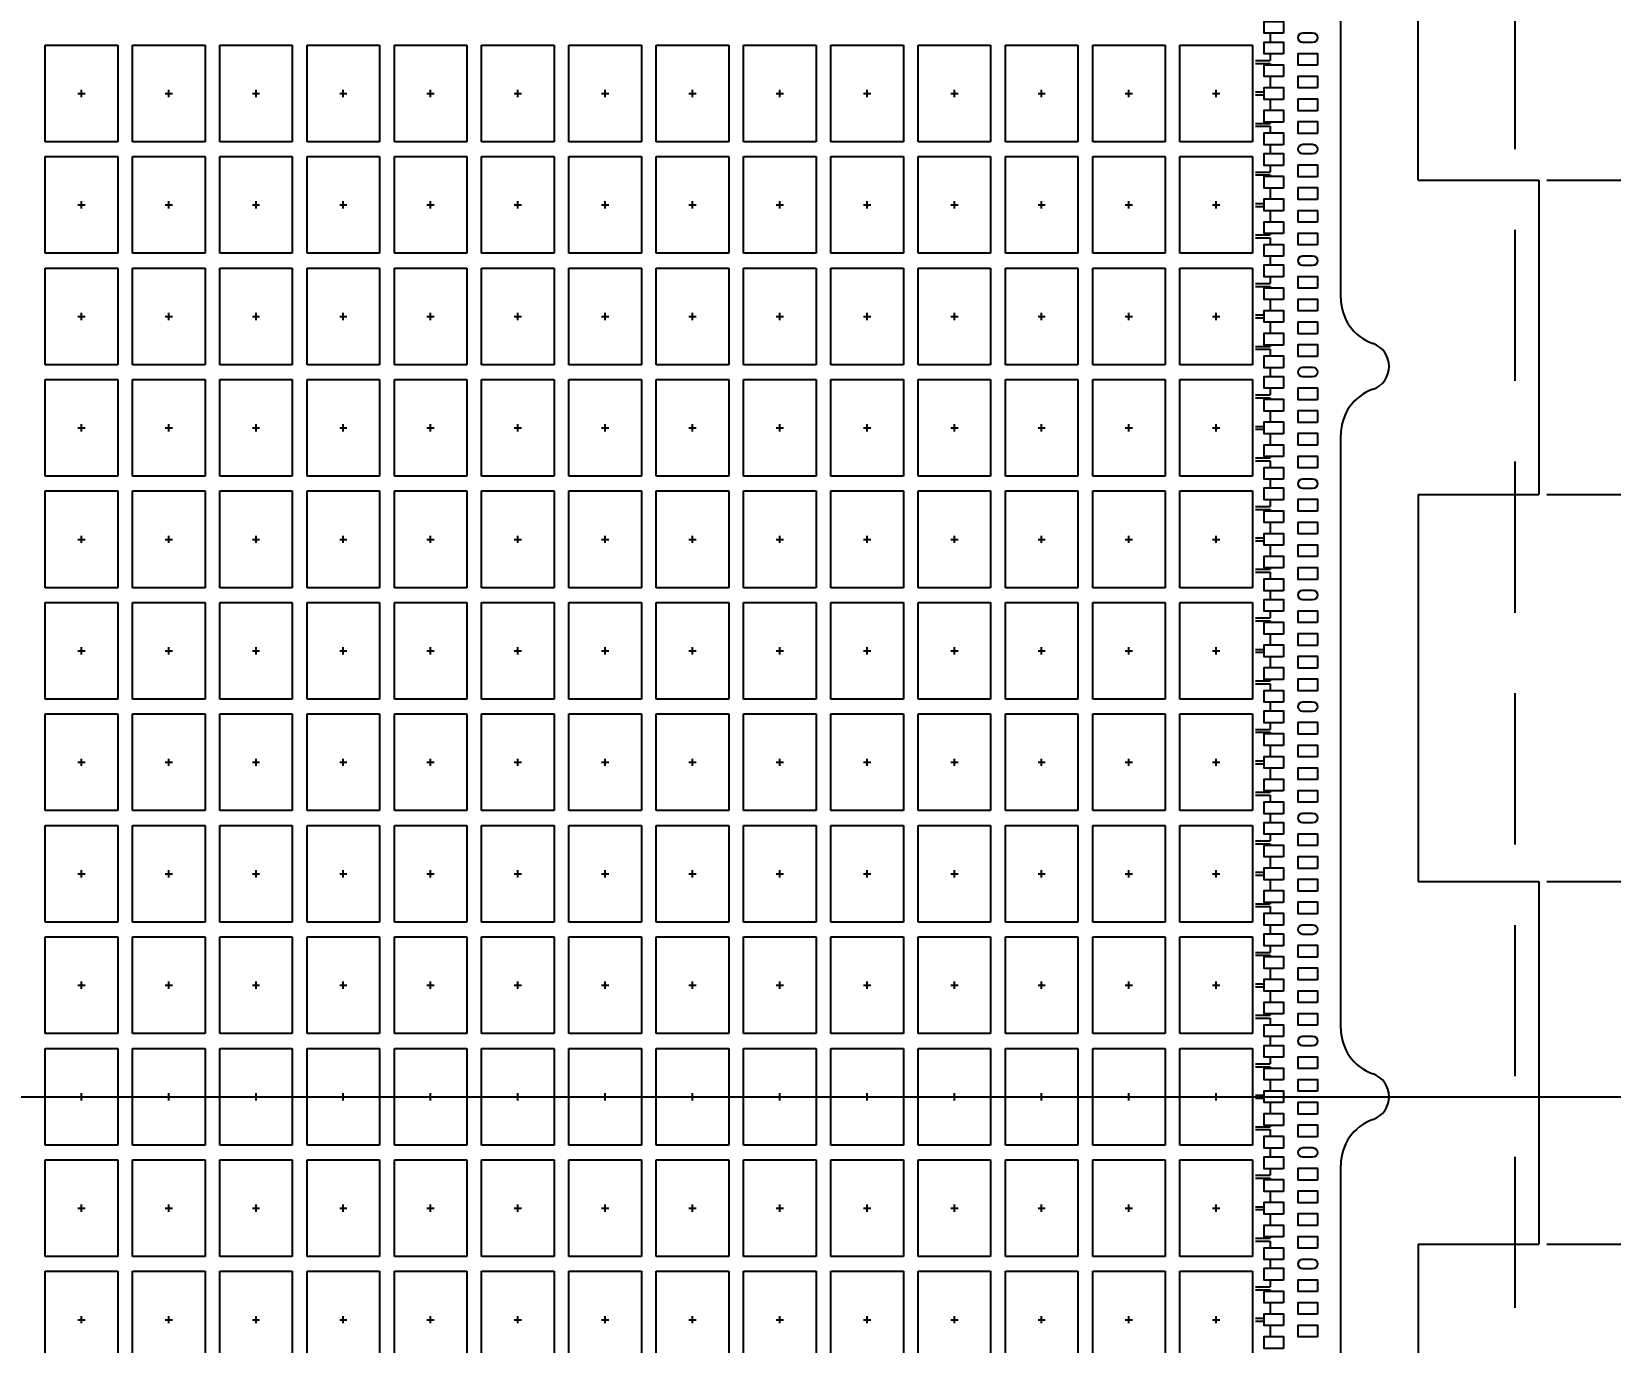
# Model space of a CAD drawing. Extents: x -23.18 to -15.05, y -3.26 to 2.31.
# Drawn here: x -20.084 to -18.125, y -0.934 to 0.692 of the extents above; entities that cross this region are included whole.
import ezdxf

# ---------------------------------------------------------------- set-up
doc = ezdxf.new("R2010")
doc.units = 0
doc.header["$LTSCALE"] = 0.5
doc.header["$PDMODE"] = 98
for name, pattern in [('CENTER', [50.8, 31.75, -6.35, 6.35, -6.35]), ('HIDDEN', [0.375, 0.25, -0.125]), ('PHANTOM2', [31.75, 15.875, -3.175, 3.175, -3.175, 3.175, -3.175])]:
    doc.linetypes.add(name, pattern=pattern)
for name, color, linetype in [('1D', 4, 'Continuous'), ('BTM', 7, 'HIDDEN'), ('CEN', 2, 'CENTER'), ('DIM', 3, 'Continuous'), ('PKG', 1, 'PHANTOM2')]:
    doc.layers.add(name, color=color, linetype=linetype)
doc.styles.add('SIMPLEX', font='simplex.shx')
doc.dimstyles.new('Standard2', dxfattribs={"dimtxt": 0.05, "dimasz": 0.08, "dimexe": 0.015, "dimexo": 0.01, "dimgap": 0.01, "dimtad": 0, "dimdec": 3, "dimlfac": 16.666667, "dimrnd": 0.0005, "dimzin": 1, "dimdsep": 46, "dimtxsty": 'SIMPLEX', "dimcen": 0.015, "dimclrd": 256, "dimclre": 256, "dimclrt": 256, "dimadec": 0, "dimazin": 0, "dimtp": 0.03, "dimtm": 0.05, "dimtfac": 0.8, "dimtdec": 3, "dimtmove": 0, "dimatfit": 3, "dimfxl": 0.05, "dimtolj": 1, "dimtzin": 4, "dimlwd": -1, "dimlwe": -1, "dimarcsym": 0})

# ---------------------------------------------------------------- blocks, each defined once
blk = doc.blocks.new('*D28')
at = {"layer": 'Defpoints', "color": 0, "ltscale": 0.1, "transparency": 16777216}
for p in [(406.5872, 82.8188), (406.6072, 82.8188), (409.1126, 82.8188)]:
    blk.add_point(p, dxfattribs=at)
at = {"layer": 'DIM', "ltscale": 0.1, "transparency": 16777216}
blk.add_line((406.6172, 82.8188), (409.1126, 82.8188), dxfattribs=at)
at = {"layer": 'DIM', "ltscale": 0.1, "transparency": 16777216, "insert": (409.2226, 82.8188), "char_height": 0.05, "attachment_point": 5, "style": 'SIMPLEX'}
blk.add_mtext('\\A1;0.000', dxfattribs=at)
blk = doc.blocks.new('*D30')
at = {"layer": 'Defpoints', "color": 0, "ltscale": 0.1, "transparency": 16777216}
for p in [(408.612, 84.4358), (409.1126, 84.4358), (406.5872, 82.8188)]:
    blk.add_point(p, dxfattribs=at)
at = {"layer": 'DIM', "ltscale": 0.1, "transparency": 16777216}
blk.add_line((408.622, 84.4358), (409.1126, 84.4358), dxfattribs=at)
at = {"layer": 'DIM', "ltscale": 0.1, "transparency": 16777216, "insert": (409.2464, 84.4358), "char_height": 0.05, "attachment_point": 5, "style": 'SIMPLEX'}
blk.add_mtext('\\A1;26.950', dxfattribs=at)
blk = doc.blocks.new('*D31')
at = {"layer": 'Defpoints', "color": 0, "ltscale": 0.1, "transparency": 16777216}
for p in [(408.612, 83.9558), (409.1126, 83.9558), (406.5872, 82.8188)]:
    blk.add_point(p, dxfattribs=at)
at = {"layer": 'DIM', "ltscale": 0.1, "transparency": 16777216}
blk.add_line((408.622, 83.9558), (409.1126, 83.9558), dxfattribs=at)
at = {"layer": 'DIM', "ltscale": 0.1, "transparency": 16777216, "insert": (409.2417, 83.9558), "char_height": 0.05, "attachment_point": 5, "style": 'SIMPLEX'}
blk.add_mtext('\\A1;18.950', dxfattribs=at)
blk = doc.blocks.new('*D32')
at = {"layer": 'Defpoints', "color": 0, "ltscale": 0.1, "transparency": 16777216}
for p in [(408.612, 83.5658), (409.1126, 83.5658), (406.5872, 82.8188)]:
    blk.add_point(p, dxfattribs=at)
at = {"layer": 'DIM', "ltscale": 0.1, "transparency": 16777216}
blk.add_line((408.622, 83.5658), (409.1126, 83.5658), dxfattribs=at)
at = {"layer": 'DIM', "ltscale": 0.1, "transparency": 16777216, "insert": (409.2417, 83.5658), "char_height": 0.05, "attachment_point": 5, "style": 'SIMPLEX'}
blk.add_mtext('\\A1;12.450', dxfattribs=at)
blk = doc.blocks.new('*D33')
at = {"layer": 'Defpoints', "color": 0, "ltscale": 0.1, "transparency": 16777216}
for p in [(408.612, 83.0858), (409.1126, 83.0858), (406.5872, 82.8188)]:
    blk.add_point(p, dxfattribs=at)
at = {"layer": 'DIM', "ltscale": 0.1, "transparency": 16777216}
blk.add_line((408.622, 83.0858), (409.1126, 83.0858), dxfattribs=at)
at = {"layer": 'DIM', "ltscale": 0.1, "transparency": 16777216, "insert": (409.2226, 83.0858), "char_height": 0.05, "attachment_point": 5, "style": 'SIMPLEX'}
blk.add_mtext('\\A1;4.450', dxfattribs=at)
blk = doc.blocks.new('*D34')
at = {"layer": 'Defpoints', "color": 0, "ltscale": 0.1, "transparency": 16777216}
for p in [(406.5872, 82.8188), (408.612, 82.6358), (409.1126, 82.6358)]:
    blk.add_point(p, dxfattribs=at)
at = {"layer": 'DIM', "ltscale": 0.1, "transparency": 16777216}
blk.add_line((408.622, 82.6358), (409.1126, 82.6358), dxfattribs=at)
at = {"layer": 'DIM', "ltscale": 0.1, "transparency": 16777216, "insert": (409.2226, 82.6358), "char_height": 0.05, "attachment_point": 5, "style": 'SIMPLEX'}
blk.add_mtext('\\A1;3.050', dxfattribs=at)
blk = doc.blocks.new('*D35')
at = {"layer": 'Defpoints', "color": 0, "ltscale": 0.1, "transparency": 16777216}
for p in [(406.5872, 82.8188), (408.612, 82.1558), (409.1126, 82.1558)]:
    blk.add_point(p, dxfattribs=at)
at = {"layer": 'DIM', "ltscale": 0.1, "transparency": 16777216}
blk.add_line((408.622, 82.1558), (409.1126, 82.1558), dxfattribs=at)
at = {"layer": 'DIM', "ltscale": 0.1, "transparency": 16777216, "insert": (409.2369, 82.1558), "char_height": 0.05, "attachment_point": 5, "style": 'SIMPLEX'}
blk.add_mtext('\\A1;11.050', dxfattribs=at)
blk = doc.blocks.new('*D36')
at = {"layer": 'Defpoints', "color": 0, "ltscale": 0.1, "transparency": 16777216}
for p in [(406.5872, 82.8188), (408.486, 80.7608), (409.1126, 80.7608)]:
    blk.add_point(p, dxfattribs=at)
at = {"layer": 'DIM', "ltscale": 0.1, "transparency": 16777216}
blk.add_line((408.496, 80.7608), (409.1126, 80.7608), dxfattribs=at)
at = {"layer": 'DIM', "ltscale": 0.1, "transparency": 16777216, "insert": (409.2464, 80.7608), "char_height": 0.05, "attachment_point": 5, "style": 'SIMPLEX'}
blk.add_mtext('\\A1;34.300', dxfattribs=at)
blk = doc.blocks.new('*D45')
at = {"layer": 'Defpoints', "color": 0, "transparency": 16777216}
for p in [(408.582, 84.7568), (408.582, 80.9168), (409.9498, 80.9168)]:
    blk.add_point(p, dxfattribs=at)
at = {"layer": 'DIM', "transparency": 16777216}
for p, q in [((408.592, 84.7568), (409.9648, 84.7568)), ((409.9498, 84.6768), (409.9498, 83.3694)), ((409.9498, 80.9968), (409.9498, 82.3041)), ((408.592, 80.9168), (409.9648, 80.9168))]:
    blk.add_line(p, q, dxfattribs=at)
for points in [[(409.9365, 84.6768), (409.9631, 84.6768), (409.9498, 84.7568)], [(409.9365, 80.9968), (409.9631, 80.9968), (409.9498, 80.9168)]]:
    blk.add_solid(points, dxfattribs=at)
at = {"layer": 'DIM', "transparency": 16777216, "insert": (409.9498, 82.8368), "char_height": 0.05, "attachment_point": 5, "rotation": 90, "style": 'SIMPLEX'}
blk.add_mtext('\\A1;64.000%%P0.500(TAPE WIDTH)', dxfattribs=at)
blk = doc.blocks.new('*D46')
at = {"layer": 'Defpoints', "color": 0, "transparency": 16777216}
for p in [(408.3962, 84.6608), (408.3962, 80.9768), (409.7707, 80.9768)]:
    blk.add_point(p, dxfattribs=at)
at = {"layer": 'DIM', "transparency": 16777216}
for p, q in [((408.4062, 84.6608), (409.7857, 84.6608)), ((409.7707, 84.5808), (409.7707, 83.2371)), ((409.7707, 81.0568), (409.7707, 82.4004)), ((408.4062, 80.9768), (409.7857, 80.9768))]:
    blk.add_line(p, q, dxfattribs=at)
for points in [[(409.7574, 84.5808), (409.7841, 84.5808), (409.7707, 84.6608)], [(409.7574, 81.0568), (409.7841, 81.0568), (409.7707, 80.9768)]]:
    blk.add_solid(points, dxfattribs=at)
at = {"layer": 'DIM', "transparency": 16777216, "insert": (409.7707, 82.8188), "char_height": 0.05, "attachment_point": 5, "rotation": 90, "style": 'SIMPLEX'}
blk.add_mtext('\\A1;59.3X61.4(MOLD PKG)', dxfattribs=at)
blk = doc.blocks.new('*D49')
at = {"layer": 'Defpoints', "color": 0, "transparency": 16777216}
for p in [(409.1126, 84.7979), (408.492, 84.7748), (406.5872, 82.8188)]:
    blk.add_point(p, dxfattribs=at)
at = {"layer": 'DIM', "transparency": 16777216}
for p, q in [((408.7926, 84.7748), (408.9526, 84.7979)), ((408.9526, 84.7979), (409.1126, 84.7979)), ((408.502, 84.7748), (408.7926, 84.7748))]:
    blk.add_line(p, q, dxfattribs=at)
at = {"layer": 'DIM', "transparency": 16777216, "insert": (409.2464, 84.7979), "char_height": 0.05, "attachment_point": 5, "style": 'SIMPLEX'}
blk.add_mtext('\\A1;32.600', dxfattribs=at)
blk = doc.blocks.new('*D50')
at = {"layer": 'Defpoints', "color": 0, "transparency": 16777216}
for p in [(406.5872, 82.8188), (408.492, 80.8988), (409.1126, 80.8602)]:
    blk.add_point(p, dxfattribs=at)
at = {"layer": 'DIM', "transparency": 16777216}
for p, q in [((408.502, 80.8988), (408.7926, 80.8988)), ((408.7926, 80.8988), (408.9526, 80.8602)), ((408.9526, 80.8602), (409.1126, 80.8602))]:
    blk.add_line(p, q, dxfattribs=at)
at = {"layer": 'DIM', "transparency": 16777216, "insert": (409.2464, 80.8602), "char_height": 0.05, "attachment_point": 5, "style": 'SIMPLEX'}
blk.add_mtext('\\A1;32.000', dxfattribs=at)
blk = doc.blocks.new('*D51')
at = {"layer": 'Defpoints', "color": 0, "ltscale": 0.1, "transparency": 16777216}
for p in [(406.5872, 82.8188), (408.492, 80.8988), (408.492, 80.4379)]:
    blk.add_point(p, dxfattribs=at)
at = {"layer": 'DIM', "ltscale": 0.1, "transparency": 16777216}
blk.add_line((408.492, 80.8888), (408.492, 80.4379), dxfattribs=at)
at = {"layer": 'DIM', "color": 1, "ltscale": 0.1, "transparency": 16777216, "insert": (408.492, 80.3089), "char_height": 0.05, "attachment_point": 5, "rotation": 90, "style": 'SIMPLEX'}
blk.add_mtext('\\A1;{\\C256;31.747}', dxfattribs=at)
blk = doc.blocks.new('*D52')
at = {"layer": 'Defpoints', "color": 0, "ltscale": 0.1, "transparency": 16777216}
for p in [(406.5872, 82.8188), (407.6462, 80.8119), (407.6462, 80.4379)]:
    blk.add_point(p, dxfattribs=at)
at = {"layer": 'DIM', "ltscale": 0.1, "transparency": 16777216}
blk.add_line((407.6462, 80.8019), (407.6462, 80.4379), dxfattribs=at)
at = {"layer": 'DIM', "ltscale": 0.1, "transparency": 16777216, "insert": (407.6462, 80.3089), "char_height": 0.05, "attachment_point": 5, "rotation": 90, "style": 'SIMPLEX'}
blk.add_mtext('\\A1;17.650', dxfattribs=at)
blk = doc.blocks.new('*D21')
at = {"layer": 'Defpoints', "color": 0, "ltscale": 0.1, "transparency": 16777216}
for p in [(408.4287, 85.4222), (408.462, 84.4358), (406.5872, 82.8188)]:
    blk.add_point(p, dxfattribs=at)
at = {"layer": 'DIM', "ltscale": 0.1, "transparency": 16777216}
for p, q in [((408.4287, 85.2622), (408.4287, 85.4222)), ((408.462, 85.1022), (408.4287, 85.2622)), ((408.462, 84.4458), (408.462, 85.1022))]:
    blk.add_line(p, q, dxfattribs=at)
at = {"layer": 'DIM', "ltscale": 0.1, "transparency": 16777216, "insert": (408.4287, 85.5513), "char_height": 0.05, "attachment_point": 5, "rotation": 90, "style": 'SIMPLEX'}
blk.add_mtext('\\A1;31.247', dxfattribs=at)
blk = doc.blocks.new('*D22')
at = {"layer": 'Defpoints', "color": 0, "ltscale": 0.1, "transparency": 16777216}
for p in [(408.372, 85.4222), (408.372, 84.7748), (406.5872, 82.8188)]:
    blk.add_point(p, dxfattribs=at)
at = {"layer": 'DIM', "ltscale": 0.1, "transparency": 16777216}
blk.add_line((408.372, 84.7848), (408.372, 85.4222), dxfattribs=at)
at = {"layer": 'DIM', "ltscale": 0.1, "transparency": 16777216, "insert": (408.372, 85.556), "char_height": 0.05, "attachment_point": 5, "rotation": 90, "style": 'SIMPLEX'}
blk.add_mtext('\\A1;29.747', dxfattribs=at)
blk = doc.blocks.new('*D70')
at = {"layer": 'Defpoints', "color": 0, "ltscale": 0.1, "transparency": 16777216}
for p in [(408.312, 85.4222), (408.312, 84.8798), (406.5872, 82.8188)]:
    blk.add_point(p, dxfattribs=at)
at = {"layer": 'DIM', "ltscale": 0.1, "transparency": 16777216}
blk.add_line((408.312, 84.8898), (408.312, 85.4222), dxfattribs=at)
at = {"layer": 'DIM', "ltscale": 0.1, "transparency": 16777216, "insert": (408.312, 85.556), "char_height": 0.05, "attachment_point": 5, "rotation": 90, "style": 'SIMPLEX'}
blk.add_mtext('\\A1;28.747', dxfattribs=at)
blk = doc.blocks.new('*D71')
at = {"layer": 'Defpoints', "color": 0, "ltscale": 0.1, "transparency": 16777216}
for p in [(408.5185, 85.4222), (408.486, 84.9607), (406.5872, 82.8188)]:
    blk.add_point(p, dxfattribs=at)
at = {"layer": 'DIM', "ltscale": 0.1, "transparency": 16777216}
for p, q in [((408.5185, 85.2622), (408.5185, 85.4222)), ((408.486, 85.1207), (408.5185, 85.2622)), ((408.486, 84.9707), (408.486, 85.1207))]:
    blk.add_line(p, q, dxfattribs=at)
at = {"layer": 'DIM', "ltscale": 0.1, "transparency": 16777216, "insert": (408.5185, 85.5834), "char_height": 0.05, "attachment_point": 5, "rotation": 90, "style": 'SIMPLEX'}
blk.add_mtext('\\A1;(31.647)', dxfattribs=at)
blk = doc.blocks.new('*D72')
at = {"layer": 'Defpoints', "color": 0, "ltscale": 0.1, "transparency": 16777216}
for p in [(408.612, 85.3151), (408.612, 84.8915), (406.5872, 82.8188)]:
    blk.add_point(p, dxfattribs=at)
at = {"layer": 'DIM', "ltscale": 0.1, "transparency": 16777216}
for p, q in [((408.612, 85.1551), (408.612, 85.3151)), ((408.612, 85.0515), (408.612, 85.1551)), ((408.612, 84.9015), (408.612, 85.0515))]:
    blk.add_line(p, q, dxfattribs=at)
at = {"layer": 'DIM', "ltscale": 0.1, "transparency": 16777216, "insert": (408.612, 85.5346), "char_height": 0.05, "attachment_point": 5, "rotation": 90, "style": 'SIMPLEX'}
blk.add_mtext('\\A1;{\\H0.9x;33.747\\H0.77778x;%%P0.075}', dxfattribs=at)
blk = doc.blocks.new('*D15')
at = {"layer": 'Defpoints', "color": 0, "ltscale": 0.1, "transparency": 16777216}
for p in [(409.1126, 85.0387), (408.486, 84.9607), (406.5872, 82.8188)]:
    blk.add_point(p, dxfattribs=at)
at = {"layer": 'DIM', "ltscale": 0.1, "transparency": 16777216}
for p, q in [((408.7926, 84.9607), (408.9526, 85.0387)), ((408.9526, 85.0387), (409.1126, 85.0387)), ((408.496, 84.9607), (408.7926, 84.9607))]:
    blk.add_line(p, q, dxfattribs=at)
at = {"layer": 'DIM', "ltscale": 0.1, "transparency": 16777216, "insert": (409.2464, 85.0387), "char_height": 0.05, "attachment_point": 5, "style": 'SIMPLEX'}
blk.add_mtext('\\A1;35.700', dxfattribs=at)
blk = doc.blocks.new('*D73')
at = {"layer": 'Defpoints', "color": 0, "ltscale": 0.1, "transparency": 16777216}
for p in [(408.3655, 84.8708), (409.1126, 84.8708), (406.5872, 82.8188)]:
    blk.add_point(p, dxfattribs=at)
at = {"layer": 'DIM', "ltscale": 0.1, "transparency": 16777216}
blk.add_line((408.3755, 84.8708), (409.1126, 84.8708), dxfattribs=at)
at = {"layer": 'DIM', "ltscale": 0.1, "transparency": 16777216, "insert": (409.2464, 84.8708), "char_height": 0.05, "attachment_point": 5, "style": 'SIMPLEX'}
blk.add_mtext('\\A1;34.200', dxfattribs=at)
blk = doc.blocks.new('*D75')
at = {"layer": 'Defpoints', "color": 0, "ltscale": 0.1, "transparency": 16777216}
for p in [(407.7272, 85.1285), (407.7272, 84.8977), (406.5872, 82.8188)]:
    blk.add_point(p, dxfattribs=at)
at = {"layer": 'DIM', "ltscale": 0.1, "transparency": 16777216}
blk.add_line((407.7272, 84.9077), (407.7272, 85.1285), dxfattribs=at)
at = {"layer": 'DIM', "ltscale": 0.1, "transparency": 16777216, "insert": (407.7272, 85.2575), "char_height": 0.05, "attachment_point": 5, "rotation": 90, "style": 'SIMPLEX'}
blk.add_mtext('\\A1;19.000', dxfattribs=at)
blk = doc.blocks.new('*U0')
at = {"layer": 'CEN', "ltscale": 0.005}
for p, q in [((-0.0045, 0), (0.0045, 0)), ((0, -0.0045), (0, 0.0045))]:
    blk.add_line(p, q, dxfattribs=at)
at = {"layer": 'PKG', "ltscale": 0.02}
blk.add_lwpolyline([(-0.045, -0.06), (-0.045, 0.06), (0.045, 0.06), (0.045, -0.06)], close=True, dxfattribs=at)
blk = doc.blocks.new('*U1')
at = {"layer": 'BTM', "color": 0, "linetype": 'ByBlock', "lineweight": -2, "transparency": 16777216}
for p in [(1.8411, 2.9043), (1.9494, 2.9043), (2.0577, 2.9043), (2.166, 2.9043), (2.2743, 2.9043), (2.3826, 2.9043), (2.4909, 2.9043), (2.5992, 2.9043), (2.7075, 2.9043), (2.8158, 2.9043), (2.9241, 2.9043), (3.0324, 2.9043), (3.1407, 2.9043), (3.249, 2.9043), (1.8411, 2.766), (1.9494, 2.766), (2.0577, 2.766), (2.166, 2.766), (2.2743, 2.766), (2.3826, 2.766), (2.4909, 2.766), (2.5992, 2.766), (2.7075, 2.766), (2.8158, 2.766), (2.9241, 2.766), (3.0324, 2.766), (3.1407, 2.766), (3.249, 2.766), (1.8411, 2.6277), (1.9494, 2.6277), (2.0577, 2.6277), (2.166, 2.6277), (2.2743, 2.6277), (2.3826, 2.6277), (2.4909, 2.6277), (2.5992, 2.6277), (2.7075, 2.6277), (2.8158, 2.6277), (2.9241, 2.6277), (3.0324, 2.6277), (3.1407, 2.6277), (3.249, 2.6277), (1.8411, 2.4894), (1.9494, 2.4894), (2.0577, 2.4894), (2.166, 2.4894), (2.2743, 2.4894), (2.3826, 2.4894), (2.4909, 2.4894), (2.5992, 2.4894), (2.7075, 2.4894), (2.8158, 2.4894), (2.9241, 2.4894), (3.0324, 2.4894), (3.1407, 2.4894), (3.249, 2.4894), (1.8411, 2.3511), (1.9494, 2.3511), (2.0577, 2.3511), (2.166, 2.3511), (2.2743, 2.3511), (2.3826, 2.3511), (2.4909, 2.3511), (2.5992, 2.3511), (2.7075, 2.3511), (2.8158, 2.3511), (2.9241, 2.3511), (3.0324, 2.3511), (3.1407, 2.3511), (3.249, 2.3511), (1.8411, 2.2128), (1.9494, 2.2128), (2.0577, 2.2128), (2.166, 2.2128), (2.2743, 2.2128), (2.3826, 2.2128), (2.4909, 2.2128), (2.5992, 2.2128), (2.7075, 2.2128), (2.8158, 2.2128), (2.9241, 2.2128), (3.0324, 2.2128), (3.1407, 2.2128), (3.249, 2.2128), (1.8411, 2.0745), (1.9494, 2.0745), (2.0577, 2.0745), (2.166, 2.0745), (2.2743, 2.0745), (2.3826, 2.0745), (2.4909, 2.0745), (2.5992, 2.0745), (2.7075, 2.0745), (2.8158, 2.0745), (2.9241, 2.0745), (3.0324, 2.0745), (3.1407, 2.0745), (3.249, 2.0745), (1.8411, 1.9362), (1.9494, 1.9362), (2.0577, 1.9362), (2.166, 1.9362), (2.2743, 1.9362), (2.3826, 1.9362), (2.4909, 1.9362), (2.5992, 1.9362), (2.7075, 1.9362), (2.8158, 1.9362), (2.9241, 1.9362), (3.0324, 1.9362), (3.1407, 1.9362), (3.249, 1.9362), (1.8411, 1.7979), (1.9494, 1.7979), (2.0577, 1.7979), (2.166, 1.7979), (2.2743, 1.7979), (2.3826, 1.7979), (2.4909, 1.7979), (2.5992, 1.7979), (2.7075, 1.7979), (2.8158, 1.7979), (2.9241, 1.7979), (3.0324, 1.7979), (3.1407, 1.7979), (3.249, 1.7979), (1.8411, 1.6596), (1.9494, 1.6596), (2.0577, 1.6596), (2.166, 1.6596), (2.2743, 1.6596), (2.3826, 1.6596), (2.4909, 1.6596), (2.5992, 1.6596), (2.7075, 1.6596), (2.8158, 1.6596), (2.9241, 1.6596), (3.0324, 1.6596), (3.1407, 1.6596), (3.249, 1.6596), (1.8411, 1.5213), (1.9494, 1.5213), (2.0577, 1.5213), (2.166, 1.5213), (2.2743, 1.5213), (2.3826, 1.5213), (2.4909, 1.5213), (2.5992, 1.5213), (2.7075, 1.5213), (2.8158, 1.5213), (2.9241, 1.5213), (3.0324, 1.5213), (3.1407, 1.5213), (3.249, 1.5213), (1.8411, 1.383), (1.9494, 1.383), (2.0577, 1.383), (2.166, 1.383), (2.2743, 1.383), (2.3826, 1.383), (2.4909, 1.383), (2.5992, 1.383), (2.7075, 1.383), (2.8158, 1.383), (2.9241, 1.383), (3.0324, 1.383), (3.1407, 1.383), (3.249, 1.383)]:
    blk.add_blockref('*U0', p, dxfattribs=at)
blk = doc.blocks.new('*D110')
at = {"layer": 'Defpoints', "color": 0, "ltscale": 0.1, "transparency": 16777216}
for p in [(409.1126, 84.9499), (408.612, 84.8915), (406.5872, 82.8188)]:
    blk.add_point(p, dxfattribs=at)
at = {"layer": 'DIM', "ltscale": 0.1, "transparency": 16777216}
for p, q in [((408.7926, 84.8915), (408.9526, 84.9499)), ((408.9526, 84.9499), (409.1126, 84.9499)), ((408.622, 84.8915), (408.7926, 84.8915))]:
    blk.add_line(p, q, dxfattribs=at)
at = {"layer": 'DIM', "ltscale": 0.1, "transparency": 16777216, "insert": (409.2786, 84.9499), "char_height": 0.05, "attachment_point": 5, "style": 'SIMPLEX'}
blk.add_mtext('\\A1;(34.545)', dxfattribs=at)

msp = doc.modelspace()

# ---------------------------------------------------------------- linework, layer by layer
at = {"color": 2, "linetype": 'HIDDEN', "ltscale": 1.5}
msp.add_line((-18.243672, 1.308306), (-18.243672, -2.531694), dxfattribs=at)
at = {"color": 0}
for p, q in [((-18.363672, 0.507306), (-18.363672, 0.987306)), ((-18.363672, 0.507306), (-18.213672, 0.507306)), ((-18.363672, 0.117306), (-18.213672, 0.117306)), ((-18.363672, 0.117306), (-18.363672, -0.362694)), ((-18.363672, -0.362694), (-18.213672, -0.362694)), ((-18.363672, -0.812694), (-18.213672, -0.812694)), ((-18.363672, -0.812694), (-18.363672, -1.292694))]:
    msp.add_line(p, q, dxfattribs=at)
for p, q in [((-18.213672, 0.507306), (-18.213672, 0.117306)), ((-18.213672, -0.362694), (-18.213672, -0.812694))]:
    msp.add_line(p, q)
at = {"ltscale": 0.1}
for points in [[(-18.530442, 0.689556), (-18.554442, 0.689556), (-18.554442, 0.704256), (-18.530442, 0.704256)], [(-18.530442, 0.664056), (-18.554442, 0.664056), (-18.554442, 0.678756), (-18.530442, 0.678756)], [(-18.530442, 0.635856), (-18.554442, 0.635856), (-18.554442, 0.650556), (-18.530442, 0.650556)], [(-18.488442, 0.649956), (-18.512442, 0.649956), (-18.512442, 0.664656), (-18.488442, 0.664656)], [(-18.488442, 0.621756), (-18.512442, 0.621756), (-18.512442, 0.636456), (-18.488442, 0.636456)], [(-18.530442, 0.607656), (-18.554442, 0.607656), (-18.554442, 0.622356), (-18.530442, 0.622356)], [(-18.488442, 0.593556), (-18.512442, 0.593556), (-18.512442, 0.608256), (-18.488442, 0.608256)], [(-18.530442, 0.579456), (-18.554442, 0.579456), (-18.554442, 0.594156), (-18.530442, 0.594156)], [(-18.488442, 0.565356), (-18.512442, 0.565356), (-18.512442, 0.580056), (-18.488442, 0.580056)], [(-18.530442, 0.551256), (-18.554442, 0.551256), (-18.554442, 0.565956), (-18.530442, 0.565956)], [(-18.530442, 0.525756), (-18.554442, 0.525756), (-18.554442, 0.540456), (-18.530442, 0.540456)], [(-18.530442, 0.497556), (-18.554442, 0.497556), (-18.554442, 0.512256), (-18.530442, 0.512256)], [(-18.488442, 0.511656), (-18.512442, 0.511656), (-18.512442, 0.526356), (-18.488442, 0.526356)], [(-18.488442, 0.483456), (-18.512442, 0.483456), (-18.512442, 0.498156), (-18.488442, 0.498156)], [(-18.530442, 0.469356), (-18.554442, 0.469356), (-18.554442, 0.484056), (-18.530442, 0.484056)], [(-18.530442, 0.441156), (-18.554442, 0.441156), (-18.554442, 0.455856), (-18.530442, 0.455856)], [(-18.488442, 0.455256), (-18.512442, 0.455256), (-18.512442, 0.469956), (-18.488442, 0.469956)], [(-18.488442, 0.427056), (-18.512442, 0.427056), (-18.512442, 0.441756), (-18.488442, 0.441756)], [(-18.530442, 0.412956), (-18.554442, 0.412956), (-18.554442, 0.427656), (-18.530442, 0.427656)], [(-18.530442, 0.387456), (-18.554442, 0.387456), (-18.554442, 0.402156), (-18.530442, 0.402156)], [(-18.530442, 0.359256), (-18.554442, 0.359256), (-18.554442, 0.373956), (-18.530442, 0.373956)], [(-18.488442, 0.373356), (-18.512442, 0.373356), (-18.512442, 0.388056), (-18.488442, 0.388056)], [(-18.488442, 0.345156), (-18.512442, 0.345156), (-18.512442, 0.359856), (-18.488442, 0.359856)], [(-18.530442, 0.331056), (-18.554442, 0.331056), (-18.554442, 0.345756), (-18.530442, 0.345756)], [(-18.530442, 0.302856), (-18.554442, 0.302856), (-18.554442, 0.317556), (-18.530442, 0.317556)], [(-18.488442, 0.316956), (-18.512442, 0.316956), (-18.512442, 0.331656), (-18.488442, 0.331656)], [(-18.488442, 0.288756), (-18.512442, 0.288756), (-18.512442, 0.303456), (-18.488442, 0.303456)], [(-18.530442, 0.274656), (-18.554442, 0.274656), (-18.554442, 0.289356), (-18.530442, 0.289356)], [(-18.530442, 0.249156), (-18.554442, 0.249156), (-18.554442, 0.263856), (-18.530442, 0.263856)], [(-18.530442, 0.220956), (-18.554442, 0.220956), (-18.554442, 0.235656), (-18.530442, 0.235656)], [(-18.488442, 0.235056), (-18.512442, 0.235056), (-18.512442, 0.249756), (-18.488442, 0.249756)], [(-18.488442, 0.206856), (-18.512442, 0.206856), (-18.512442, 0.221556), (-18.488442, 0.221556)], [(-18.530442, 0.192756), (-18.554442, 0.192756), (-18.554442, 0.207456), (-18.530442, 0.207456)], [(-18.530442, 0.164556), (-18.554442, 0.164556), (-18.554442, 0.179256), (-18.530442, 0.179256)], [(-18.488442, 0.178656), (-18.512442, 0.178656), (-18.512442, 0.193356), (-18.488442, 0.193356)], [(-18.488442, 0.150456), (-18.512442, 0.150456), (-18.512442, 0.165156), (-18.488442, 0.165156)], [(-18.530442, 0.136356), (-18.554442, 0.136356), (-18.554442, 0.151056), (-18.530442, 0.151056)], [(-18.530442, 0.110856), (-18.554442, 0.110856), (-18.554442, 0.125556), (-18.530442, 0.125556)], [(-18.488442, 0.096756), (-18.512442, 0.096756), (-18.512442, 0.111456), (-18.488442, 0.111456)], [(-18.530442, 0.082656), (-18.554442, 0.082656), (-18.554442, 0.097356), (-18.530442, 0.097356)], [(-18.488442, 0.068556), (-18.512442, 0.068556), (-18.512442, 0.083256), (-18.488442, 0.083256)], [(-18.530442, 0.054456), (-18.554442, 0.054456), (-18.554442, 0.069156), (-18.530442, 0.069156)], [(-18.530442, 0.026256), (-18.554442, 0.026256), (-18.554442, 0.040956), (-18.530442, 0.040956)], [(-18.488442, 0.040356), (-18.512442, 0.040356), (-18.512442, 0.055056), (-18.488442, 0.055056)], [(-18.488442, 0.012156), (-18.512442, 0.012156), (-18.512442, 0.026856), (-18.488442, 0.026856)], [(-18.530442, -0.001944), (-18.554442, -0.001944), (-18.554442, 0.012756), (-18.530442, 0.012756)], [(-18.530442, -0.027444), (-18.554442, -0.027444), (-18.554442, -0.012744), (-18.530442, -0.012744)], [(-18.488442, -0.041544), (-18.512442, -0.041544), (-18.512442, -0.026844), (-18.488442, -0.026844)], [(-18.530442, -0.055644), (-18.554442, -0.055644), (-18.554442, -0.040944), (-18.530442, -0.040944)], [(-18.488442, -0.069744), (-18.512442, -0.069744), (-18.512442, -0.055044), (-18.488442, -0.055044)], [(-18.530442, -0.083844), (-18.554442, -0.083844), (-18.554442, -0.069144), (-18.530442, -0.069144)], [(-18.530442, -0.112044), (-18.554442, -0.112044), (-18.554442, -0.097344), (-18.530442, -0.097344)], [(-18.488442, -0.097944), (-18.512442, -0.097944), (-18.512442, -0.083244), (-18.488442, -0.083244)], [(-18.488442, -0.126144), (-18.512442, -0.126144), (-18.512442, -0.111444), (-18.488442, -0.111444)], [(-18.530442, -0.140244), (-18.554442, -0.140244), (-18.554442, -0.125544), (-18.530442, -0.125544)], [(-18.530442, -0.165744), (-18.554442, -0.165744), (-18.554442, -0.151044), (-18.530442, -0.151044)], [(-18.488442, -0.179844), (-18.512442, -0.179844), (-18.512442, -0.165144), (-18.488442, -0.165144)], [(-18.530442, -0.193944), (-18.554442, -0.193944), (-18.554442, -0.179244), (-18.530442, -0.179244)], [(-18.488442, -0.208044), (-18.512442, -0.208044), (-18.512442, -0.193344), (-18.488442, -0.193344)], [(-18.530442, -0.222144), (-18.554442, -0.222144), (-18.554442, -0.207444), (-18.530442, -0.207444)], [(-18.488442, -0.236244), (-18.512442, -0.236244), (-18.512442, -0.221544), (-18.488442, -0.221544)], [(-18.530442, -0.250344), (-18.554442, -0.250344), (-18.554442, -0.235644), (-18.530442, -0.235644)], [(-18.488442, -0.264444), (-18.512442, -0.264444), (-18.512442, -0.249744), (-18.488442, -0.249744)], [(-18.530442, -0.278544), (-18.554442, -0.278544), (-18.554442, -0.263844), (-18.530442, -0.263844)], [(-18.530442, -0.304044), (-18.554442, -0.304044), (-18.554442, -0.289344), (-18.530442, -0.289344)], [(-18.488442, -0.318144), (-18.512442, -0.318144), (-18.512442, -0.303444), (-18.488442, -0.303444)], [(-18.530442, -0.332244), (-18.554442, -0.332244), (-18.554442, -0.317544), (-18.530442, -0.317544)], [(-18.488442, -0.346344), (-18.512442, -0.346344), (-18.512442, -0.331644), (-18.488442, -0.331644)], [(-18.530442, -0.360444), (-18.554442, -0.360444), (-18.554442, -0.345744), (-18.530442, -0.345744)], [(-18.488442, -0.374544), (-18.512442, -0.374544), (-18.512442, -0.359844), (-18.488442, -0.359844)], [(-18.530442, -0.388644), (-18.554442, -0.388644), (-18.554442, -0.373944), (-18.530442, -0.373944)], [(-18.488442, -0.402744), (-18.512442, -0.402744), (-18.512442, -0.388044), (-18.488442, -0.388044)], [(-18.530442, -0.416844), (-18.554442, -0.416844), (-18.554442, -0.402144), (-18.530442, -0.402144)], [(-18.530442, -0.442344), (-18.554442, -0.442344), (-18.554442, -0.427644), (-18.530442, -0.427644)], [(-18.488442, -0.456444), (-18.512442, -0.456444), (-18.512442, -0.441744), (-18.488442, -0.441744)], [(-18.530442, -0.470544), (-18.554442, -0.470544), (-18.554442, -0.455844), (-18.530442, -0.455844)], [(-18.488442, -0.484644), (-18.512442, -0.484644), (-18.512442, -0.469944), (-18.488442, -0.469944)], [(-18.530442, -0.498744), (-18.554442, -0.498744), (-18.554442, -0.484044), (-18.530442, -0.484044)], [(-18.488442, -0.512844), (-18.512442, -0.512844), (-18.512442, -0.498144), (-18.488442, -0.498144)], [(-18.530442, -0.526944), (-18.554442, -0.526944), (-18.554442, -0.512244), (-18.530442, -0.512244)], [(-18.488442, -0.541044), (-18.512442, -0.541044), (-18.512442, -0.526344), (-18.488442, -0.526344)], [(-18.530442, -0.555144), (-18.554442, -0.555144), (-18.554442, -0.540444), (-18.530442, -0.540444)], [(-18.530442, -0.580644), (-18.554442, -0.580644), (-18.554442, -0.565944), (-18.530442, -0.565944)], [(-18.488442, -0.594744), (-18.512442, -0.594744), (-18.512442, -0.580044), (-18.488442, -0.580044)], [(-18.530442, -0.608844), (-18.554442, -0.608844), (-18.554442, -0.594144), (-18.530442, -0.594144)], [(-18.530442, -0.637044), (-18.554442, -0.637044), (-18.554442, -0.622344), (-18.530442, -0.622344)], [(-18.488442, -0.622944), (-18.512442, -0.622944), (-18.512442, -0.608244), (-18.488442, -0.608244)], [(-18.488442, -0.651144), (-18.512442, -0.651144), (-18.512442, -0.636444), (-18.488442, -0.636444)], [(-18.530442, -0.665244), (-18.554442, -0.665244), (-18.554442, -0.650544), (-18.530442, -0.650544)], [(-18.488442, -0.679344), (-18.512442, -0.679344), (-18.512442, -0.664644), (-18.488442, -0.664644)], [(-18.530442, -0.693444), (-18.554442, -0.693444), (-18.554442, -0.678744), (-18.530442, -0.678744)], [(-18.530442, -0.718944), (-18.554442, -0.718944), (-18.554442, -0.704244), (-18.530442, -0.704244)], [(-18.488442, -0.733044), (-18.512442, -0.733044), (-18.512442, -0.718344), (-18.488442, -0.718344)], [(-18.530442, -0.747144), (-18.554442, -0.747144), (-18.554442, -0.732444), (-18.530442, -0.732444)], [(-18.530442, -0.775344), (-18.554442, -0.775344), (-18.554442, -0.760644), (-18.530442, -0.760644)], [(-18.488442, -0.761244), (-18.512442, -0.761244), (-18.512442, -0.746544), (-18.488442, -0.746544)], [(-18.488442, -0.789444), (-18.512442, -0.789444), (-18.512442, -0.774744), (-18.488442, -0.774744)], [(-18.530442, -0.803544), (-18.554442, -0.803544), (-18.554442, -0.788844), (-18.530442, -0.788844)], [(-18.488442, -0.817644), (-18.512442, -0.817644), (-18.512442, -0.802944), (-18.488442, -0.802944)], [(-18.530442, -0.831744), (-18.554442, -0.831744), (-18.554442, -0.817044), (-18.530442, -0.817044)], [(-18.530442, -0.857244), (-18.554442, -0.857244), (-18.554442, -0.842544), (-18.530442, -0.842544)], [(-18.488442, -0.871344), (-18.512442, -0.871344), (-18.512442, -0.856644), (-18.488442, -0.856644)], [(-18.530442, -0.885444), (-18.554442, -0.885444), (-18.554442, -0.870744), (-18.530442, -0.870744)], [(-18.530442, -0.913644), (-18.554442, -0.913644), (-18.554442, -0.898944), (-18.530442, -0.898944)], [(-18.488442, -0.899544), (-18.512442, -0.899544), (-18.512442, -0.884844), (-18.488442, -0.884844)], [(-18.488442, -0.927744), (-18.512442, -0.927744), (-18.512442, -0.913044), (-18.488442, -0.913044)], [(-18.530442, -0.941844), (-18.554442, -0.941844), (-18.554442, -0.927144), (-18.530442, -0.927144)]]:
    msp.add_lwpolyline(points, close=True, dxfattribs=at)
for points in [[(-18.494442, 0.678156), (-18.506442, 0.678156, -0.41421356), (-18.512442, 0.684156), (-18.512442, 0.684156, -0.41421356), (-18.506442, 0.690156), (-18.494442, 0.690156, -0.41421356), (-18.488442, 0.684156), (-18.488442, 0.684156, -0.41421356)], [(-18.494442, 0.539856), (-18.506442, 0.539856, -0.41421356), (-18.512442, 0.545856), (-18.512442, 0.545856, -0.41421356), (-18.506442, 0.551856), (-18.494442, 0.551856, -0.41421356), (-18.488442, 0.545856), (-18.488442, 0.545856, -0.41421356)], [(-18.494442, 0.401556), (-18.506442, 0.401556, -0.41421356), (-18.512442, 0.407556), (-18.512442, 0.407556, -0.41421356), (-18.506442, 0.413556), (-18.494442, 0.413556, -0.41421356), (-18.488442, 0.407556), (-18.488442, 0.407556, -0.41421356)], [(-18.494442, 0.263256), (-18.506442, 0.263256, -0.41421356), (-18.512442, 0.269256), (-18.512442, 0.269256, -0.41421356), (-18.506442, 0.275256), (-18.494442, 0.275256, -0.41421356), (-18.488442, 0.269256), (-18.488442, 0.269256, -0.41421356)], [(-18.494442, 0.124956), (-18.506442, 0.124956, -0.41421356), (-18.512442, 0.130956), (-18.512442, 0.130956, -0.41421356), (-18.506442, 0.136956), (-18.494442, 0.136956, -0.41421356), (-18.488442, 0.130956), (-18.488442, 0.130956, -0.41421356)], [(-18.494442, -0.013344), (-18.506442, -0.013344, -0.41421356), (-18.512442, -0.007344), (-18.512442, -0.007344, -0.41421356), (-18.506442, -0.001344), (-18.494442, -0.001344, -0.41421356), (-18.488442, -0.007344), (-18.488442, -0.007344, -0.41421356)], [(-18.494442, -0.151644), (-18.506442, -0.151644, -0.41421356), (-18.512442, -0.145644), (-18.512442, -0.145644, -0.41421356), (-18.506442, -0.139644), (-18.494442, -0.139644, -0.41421356), (-18.488442, -0.145644), (-18.488442, -0.145644, -0.41421356)], [(-18.494442, -0.289944), (-18.506442, -0.289944, -0.41421356), (-18.512442, -0.283944), (-18.512442, -0.283944, -0.41421356), (-18.506442, -0.277944), (-18.494442, -0.277944, -0.41421356), (-18.488442, -0.283944), (-18.488442, -0.283944, -0.41421356)], [(-18.494442, -0.428244), (-18.506442, -0.428244, -0.41421356), (-18.512442, -0.422244), (-18.512442, -0.422244, -0.41421356), (-18.506442, -0.416244), (-18.494442, -0.416244, -0.41421356), (-18.488442, -0.422244), (-18.488442, -0.422244, -0.41421356)], [(-18.494442, -0.566544), (-18.506442, -0.566544, -0.41421356), (-18.512442, -0.560544), (-18.512442, -0.560544, -0.41421356), (-18.506442, -0.554544), (-18.494442, -0.554544, -0.41421356), (-18.488442, -0.560544), (-18.488442, -0.560544, -0.41421356)], [(-18.494442, -0.704844), (-18.506442, -0.704844, -0.41421356), (-18.512442, -0.698844), (-18.512442, -0.698844, -0.41421356), (-18.506442, -0.692844), (-18.494442, -0.692844, -0.41421356), (-18.488442, -0.698844), (-18.488442, -0.698844, -0.41421356)], [(-18.494442, -0.843144), (-18.506442, -0.843144, -0.41421356), (-18.512442, -0.837144), (-18.512442, -0.837144, -0.41421356), (-18.506442, -0.831144), (-18.494442, -0.831144, -0.41421356), (-18.488442, -0.837144), (-18.488442, -0.837144, -0.41421356)]]:
    msp.add_lwpolyline(points, format="xyb", close=True, dxfattribs=at)
at = {"layer": '1D', "linetype": 'CENTER'}
for p, q in [((-18.459492, 0.361159), (-18.459492, 1.097453)), ((-18.459492, -0.544841), (-18.459492, 0.191453)), ((-18.459492, -1.450841), (-18.459492, -0.714547))]:
    msp.add_line(p, q, dxfattribs=at)
at = {"layer": '1D', "color": 4}
for centre, radius, start, end in [((-18.399492, 0.361159), 0.06, 180, 250.528779), ((-18.429492, 0.276306), 0.03, 289.471221, 70.528779), ((-18.399492, 0.191453), 0.06, 109.471221, 180), ((-18.399492, -0.544841), 0.06, 180, 250.528779), ((-18.429492, -0.629694), 0.03, 289.471221, 70.528779), ((-18.399492, -0.714547), 0.06, 109.471221, 180)]:
    msp.add_arc(centre, radius, start, end, dxfattribs=at)
at = {"layer": 'BTM', "ltscale": 0.03}
for p, q in [((-18.547242, 0.689556), (-18.547242, 0.678756)), ((-18.565242, 0.655806), (-18.547242, 0.655806)), ((-18.565242, 0.652206), (-18.547242, 0.652206)), ((-18.547242, 0.664056), (-18.547242, 0.655806)), ((-18.547242, 0.652206), (-18.547242, 0.650556)), ((-18.547242, 0.635856), (-18.547242, 0.622356)), ((-18.565242, 0.616806), (-18.554442, 0.616806)), ((-18.565242, 0.613206), (-18.554442, 0.613206)), ((-18.547242, 0.607656), (-18.547242, 0.594156)), ((-18.565242, 0.577806), (-18.547242, 0.577806)), ((-18.565242, 0.574206), (-18.547242, 0.574206)), ((-18.547242, 0.579456), (-18.547242, 0.577806)), ((-18.547242, 0.574206), (-18.547242, 0.565956)), ((-18.547242, 0.551256), (-18.547242, 0.540456)), ((-18.565242, 0.517506), (-18.547242, 0.517506)), ((-18.565242, 0.513906), (-18.547242, 0.513906)), ((-18.547242, 0.525756), (-18.547242, 0.517506)), ((-18.547242, 0.513906), (-18.547242, 0.512256)), ((-18.547242, 0.497556), (-18.547242, 0.484056)), ((-18.565242, 0.478506), (-18.554442, 0.478506)), ((-18.565242, 0.474906), (-18.554442, 0.474906)), ((-18.547242, 0.469356), (-18.547242, 0.455856)), ((-18.565242, 0.439506), (-18.547242, 0.439506)), ((-18.565242, 0.435906), (-18.547242, 0.435906)), ((-18.547242, 0.441156), (-18.547242, 0.439506)), ((-18.547242, 0.435906), (-18.547242, 0.427656)), ((-18.547242, 0.412956), (-18.547242, 0.402156)), ((-18.565242, 0.379206), (-18.547242, 0.379206)), ((-18.565242, 0.375606), (-18.547242, 0.375606)), ((-18.547242, 0.387456), (-18.547242, 0.379206)), ((-18.547242, 0.375606), (-18.547242, 0.373956)), ((-18.547242, 0.359256), (-18.547242, 0.345756)), ((-18.565242, 0.340206), (-18.554442, 0.340206)), ((-18.565242, 0.336606), (-18.554442, 0.336606)), ((-18.547242, 0.331056), (-18.547242, 0.317556)), ((-18.565242, 0.301206), (-18.547242, 0.301206)), ((-18.565242, 0.297606), (-18.547242, 0.297606)), ((-18.547242, 0.302856), (-18.547242, 0.301206)), ((-18.547242, 0.297606), (-18.547242, 0.289356)), ((-18.547242, 0.274656), (-18.547242, 0.263856)), ((-18.565242, 0.240906), (-18.547242, 0.240906)), ((-18.565242, 0.237306), (-18.547242, 0.237306)), ((-18.547242, 0.249156), (-18.547242, 0.240906)), ((-18.547242, 0.237306), (-18.547242, 0.235656)), ((-18.547242, 0.220956), (-18.547242, 0.207456)), ((-18.565242, 0.201906), (-18.554442, 0.201906)), ((-18.565242, 0.198306), (-18.554442, 0.198306)), ((-18.547242, 0.192756), (-18.547242, 0.179256)), ((-18.565242, 0.162906), (-18.547242, 0.162906)), ((-18.565242, 0.159306), (-18.547242, 0.159306)), ((-18.547242, 0.164556), (-18.547242, 0.162906)), ((-18.547242, 0.159306), (-18.547242, 0.151056)), ((-18.547242, 0.136356), (-18.547242, 0.125556)), ((-18.565242, 0.102606), (-18.547242, 0.102606)), ((-18.565242, 0.099006), (-18.547242, 0.099006)), ((-18.547242, 0.110856), (-18.547242, 0.102606)), ((-18.547242, 0.099006), (-18.547242, 0.097356)), ((-18.547242, 0.082656), (-18.547242, 0.069156)), ((-18.565242, 0.063606), (-18.554442, 0.063606)), ((-18.565242, 0.060006), (-18.554442, 0.060006)), ((-18.547242, 0.054456), (-18.547242, 0.040956)), ((-18.565242, 0.024606), (-18.547242, 0.024606)), ((-18.565242, 0.021006), (-18.547242, 0.021006)), ((-18.547242, 0.026256), (-18.547242, 0.024606)), ((-18.547242, 0.021006), (-18.547242, 0.012756)), ((-18.547242, -0.001944), (-18.547242, -0.012744)), ((-18.565242, -0.035694), (-18.547242, -0.035694)), ((-18.547242, -0.027444), (-18.547242, -0.035694)), ((-18.565242, -0.039294), (-18.547242, -0.039294)), ((-18.547242, -0.039294), (-18.547242, -0.040944)), ((-18.547242, -0.055644), (-18.547242, -0.069144)), ((-18.565242, -0.074694), (-18.554442, -0.074694)), ((-18.565242, -0.078294), (-18.554442, -0.078294)), ((-18.547242, -0.083844), (-18.547242, -0.097344)), ((-18.565242, -0.113694), (-18.547242, -0.113694)), ((-18.565242, -0.117294), (-18.547242, -0.117294)), ((-18.547242, -0.112044), (-18.547242, -0.113694)), ((-18.547242, -0.117294), (-18.547242, -0.125544)), ((-18.547242, -0.140244), (-18.547242, -0.151044)), ((-18.565242, -0.173994), (-18.547242, -0.173994)), ((-18.547242, -0.165744), (-18.547242, -0.173994)), ((-18.565242, -0.177594), (-18.547242, -0.177594)), ((-18.547242, -0.177594), (-18.547242, -0.179244)), ((-18.547242, -0.193944), (-18.547242, -0.207444)), ((-18.565242, -0.212994), (-18.554442, -0.212994)), ((-18.565242, -0.216594), (-18.554442, -0.216594)), ((-18.547242, -0.222144), (-18.547242, -0.235644)), ((-18.565242, -0.251994), (-18.547242, -0.251994)), ((-18.547242, -0.250344), (-18.547242, -0.251994)), ((-18.565242, -0.255594), (-18.547242, -0.255594)), ((-18.547242, -0.255594), (-18.547242, -0.263844)), ((-18.547242, -0.278544), (-18.547242, -0.289344)), ((-18.565242, -0.312294), (-18.547242, -0.312294)), ((-18.547242, -0.304044), (-18.547242, -0.312294)), ((-18.565242, -0.315894), (-18.547242, -0.315894)), ((-18.547242, -0.315894), (-18.547242, -0.317544)), ((-18.547242, -0.332244), (-18.547242, -0.345744)), ((-18.565242, -0.351294), (-18.554442, -0.351294)), ((-18.565242, -0.354894), (-18.554442, -0.354894)), ((-18.547242, -0.360444), (-18.547242, -0.373944)), ((-18.565242, -0.390294), (-18.547242, -0.390294)), ((-18.547242, -0.388644), (-18.547242, -0.390294)), ((-18.565242, -0.393894), (-18.547242, -0.393894)), ((-18.547242, -0.393894), (-18.547242, -0.402144)), ((-18.547242, -0.416844), (-18.547242, -0.427644)), ((-18.547242, -0.442344), (-18.547242, -0.450594)), ((-18.565242, -0.450594), (-18.547242, -0.450594)), ((-18.565242, -0.454194), (-18.547242, -0.454194)), ((-18.547242, -0.454194), (-18.547242, -0.455844)), ((-18.565242, -0.489594), (-18.554442, -0.489594)), ((-18.547242, -0.470544), (-18.547242, -0.484044)), ((-18.565242, -0.493194), (-18.554442, -0.493194)), ((-18.547242, -0.498744), (-18.547242, -0.512244)), ((-18.565242, -0.528594), (-18.547242, -0.528594)), ((-18.547242, -0.526944), (-18.547242, -0.528594)), ((-18.565242, -0.532194), (-18.547242, -0.532194)), ((-18.547242, -0.532194), (-18.547242, -0.540444)), ((-18.547242, -0.555144), (-18.547242, -0.565944)), ((-18.547242, -0.580644), (-18.547242, -0.588894)), ((-18.565242, -0.588894), (-18.547242, -0.588894)), ((-18.565242, -0.592494), (-18.547242, -0.592494)), ((-18.547242, -0.592494), (-18.547242, -0.594144)), ((-18.547242, -0.608844), (-18.547242, -0.622344)), ((-18.565242, -0.627894), (-18.554442, -0.627894)), ((-18.565242, -0.631494), (-18.554442, -0.631494)), ((-18.547242, -0.637044), (-18.547242, -0.650544)), ((-18.547242, -0.665244), (-18.547242, -0.666894)), ((-18.565242, -0.666894), (-18.547242, -0.666894)), ((-18.565242, -0.670494), (-18.547242, -0.670494)), ((-18.547242, -0.670494), (-18.547242, -0.678744)), ((-18.547242, -0.693444), (-18.547242, -0.704244)), ((-18.547242, -0.718944), (-18.547242, -0.727194)), ((-18.565242, -0.727194), (-18.547242, -0.727194)), ((-18.565242, -0.730794), (-18.547242, -0.730794)), ((-18.547242, -0.730794), (-18.547242, -0.732444)), ((-18.547242, -0.747144), (-18.547242, -0.760644)), ((-18.565242, -0.766194), (-18.554442, -0.766194)), ((-18.565242, -0.769794), (-18.554442, -0.769794)), ((-18.547242, -0.775344), (-18.547242, -0.788844)), ((-18.565242, -0.805194), (-18.547242, -0.805194)), ((-18.565242, -0.808794), (-18.547242, -0.808794)), ((-18.547242, -0.803544), (-18.547242, -0.805194)), ((-18.547242, -0.808794), (-18.547242, -0.817044)), ((-18.547242, -0.831744), (-18.547242, -0.842544)), ((-18.547242, -0.857244), (-18.547242, -0.865494)), ((-18.565242, -0.865494), (-18.547242, -0.865494)), ((-18.565242, -0.869094), (-18.547242, -0.869094)), ((-18.547242, -0.869094), (-18.547242, -0.870744)), ((-18.547242, -0.885444), (-18.547242, -0.898944)), ((-18.565242, -0.904494), (-18.554442, -0.904494)), ((-18.565242, -0.908094), (-18.554442, -0.908094)), ((-18.547242, -0.913644), (-18.547242, -0.927144))]:
    msp.add_line(p, q, dxfattribs=at)

# ---------------------------------------------------------------- block references
at = {"layer": 'BTM'}
msp.add_blockref('*U1', (-21.862992, -2.289294), dxfattribs=at)

# ---------------------------------------------------------------- dimensions: what is measured, and where the dimension line sits
at = {"layer": 'DIM', "ltscale": 0.1}
for feature_location, offset, dtype, text, picture, middle in [((-18.213672, 1.443006), (0.000017, 0.423609), 1, '{\\H0.9x;<>\\H0.77778x;%%P0.075}', '*D72', (-18.213654, 2.086139)), ((-18.339672, 1.512288), (0.032467, 0.461477), 1, '(<>)', '*D71', (-18.307205, 2.134956)), ((-18.213672, 1.443006), (0.500573, 0.058436), 0, '(<>)', '*D110', (-17.547146, 1.501443))]:
    dim = msp.add_ordinate_dim(feature_location=feature_location, offset=offset, dtype=dtype, origin=(-20.238492, -0.629694), text=text, dimstyle='Standard2', dxfattribs=at)
    dim.commit()
    dim.dimension.update_dxf_attribs({"geometry": picture, "text_midpoint": middle, "insert": (-426.825702, -83.448451)})
at = {"layer": 'DIM', "color": 0, "ltscale": 0.1}
dim = msp.add_ordinate_dim(feature_location=(-18.453672, 1.326306), offset=(0, 0.647459), dtype=1, origin=(-20.238492, -0.629694), dimstyle='Standard2', dxfattribs=at)
dim.commit()
dim.dimension.update_dxf_attribs({"geometry": '*D22', "text_midpoint": (-18.453672, 2.107575), "insert": (-426.825702, -83.448451)})
at = {"layer": 'DIM', "ltscale": 0.1}
for feature_location, offset, dtype, picture, middle in [((-18.513672, 1.431306), (0, 0.542459), 1, '*D70', (-18.513672, 2.107575)), ((-19.098492, 1.449267), (0, 0.230768), 1, '*D75', (-19.098492, 1.809083)), ((-18.339672, 1.512288), (0.626573, 0.077936), 0, '*D15', (-17.579289, 1.590225)), ((-18.460222, 1.422306), (0.747123, 0), 0, '*D73', (-17.579289, 1.422306))]:
    dim = msp.add_ordinate_dim(feature_location=feature_location, offset=offset, dtype=dtype, origin=(-20.238492, -0.629694), dimstyle='Standard2', dxfattribs=at)
    dim.commit()
    dim.dimension.update_dxf_attribs({"geometry": picture, "text_midpoint": middle, "insert": (-426.825702, -83.448451)})
at = {"layer": 'DIM', "color": 3, "ltscale": 0.1}
dim = msp.add_ordinate_dim(feature_location=(-18.363672, 0.987306), offset=(-0.033359, 0.986459), dtype=1, origin=(-20.238492, -0.629694), dimstyle='Standard2', dxfattribs=at)
dim.commit()
dim.dimension.update_dxf_attribs({"geometry": '*D21', "text_midpoint": (-18.39703, 2.102813), "insert": (-426.825702, -83.448451)})
at = {"layer": 'DIM'}
for feature_location, offset, picture, middle in [((-18.333672, 1.326306), (0.620573, 0.02315), '*D49', (-17.579289, 1.349456)), ((-18.333672, -2.549694), (0.620573, -0.038516), '*D50', (-17.579289, -2.588209))]:
    dim = msp.add_ordinate_dim(feature_location=feature_location, offset=offset, dtype=0, origin=(-20.238492, -0.629694), dimstyle='Standard2', dxfattribs=at)
    dim.commit()
    dim.dimension.update_dxf_attribs({"geometry": picture, "text_midpoint": middle, "insert": (-426.825702, -83.448451)})
for base, p1, p2, text, picture, middle in [((-16.875889, -2.531694), (-18.243672, 1.308306), (-18.243672, -2.531694), '64.000%%P0.500(TAPE WIDTH)', '*D45', (-16.875889, -0.611694)), ((-17.054982, -2.471694), (-18.429492, 1.212306), (-18.429492, -2.471694), '59.3X61.4(MOLD PKG)', '*D46', (-17.054982, -0.629694))]:
    dim = msp.add_linear_dim(base=base, p1=p1, p2=p2, angle=90, text=text, dimstyle='Standard2', dxfattribs=at)
    dim.commit()
    dim.dimension.update_dxf_attribs({"geometry": picture, "text_midpoint": middle, "insert": (-426.825702, -83.448451)})
at = {"layer": 'DIM', "color": 1, "ltscale": 0.1}
for feature_location, offset, dtype, origin, picture, middle, set_off in [((-18.213672, 0.987306), (0.500573, 0), 0, (-20.238492, -0.629694), '*D30', (-17.579289, 0.987306), (-426.825702, -83.448451)), ((-18.213672, 0.507306), (0.500573, 0), 0, (-20.238492, -0.629694), '*D31', (-17.584051, 0.507306), (-426.825702, -83.448451)), ((-18.213672, 0.117306), (0.500573, 0), 0, (-20.238492, -0.629694), '*D32', (-17.584051, 0.117306), (-426.825702, -83.448451)), ((-18.213672, -0.362694), (0.500573, 0), 0, (-20.238492, -0.629694), '*D33', (-17.603099, -0.362694), (-426.825702, -83.448451)), ((-20.2184915774, -0.6296937948), (2.5053927728, 0), 0, (-20.2384915774, -0.6296937948), '*D28', (-17.6030988046, -0.6296937948), (-426.8257023789, -83.4484507987)), ((-18.213672, -0.812694), (0.500573, 0), 0, (-20.238492, -0.629694), '*D34', (-17.603099, -0.812694), (-426.825702, -83.448451)), ((-18.213672, -1.292694), (0.500573, 0), 0, (-20.238492, -0.629694), '*D35', (-17.588813, -1.292694), (-426.825702, -83.448451)), ((-18.339672, -2.687694), (0.626573, 0), 0, (-20.238492, -0.629694), '*D36', (-17.579289, -2.687694), (-426.825702, -83.448451)), ((-19.179492, -2.636529), (0, -0.374017), 1, (-20.238492, -0.629694), '*D52', (-19.179492, -3.139594), (-426.825702, -83.448451))]:
    dim = msp.add_ordinate_dim(feature_location=feature_location, offset=offset, dtype=dtype, origin=origin, dimstyle='Standard2', override={"dimarcsym": 1}, dxfattribs=at)
    dim.commit()
    dim.dimension.update_dxf_attribs({"geometry": picture, "text_midpoint": middle, "insert": set_off})
at = {"layer": 'DIM', "ltscale": 0.1}
dim = msp.add_ordinate_dim(feature_location=(-18.333672, -2.549694), offset=(0, -0.460852), dtype=1, origin=(-20.238492, -0.629694), text='{\\C256;<>}', dimstyle='Standard2', override={"dimclrt": 1}, dxfattribs=at)
dim.commit()
dim.dimension.update_dxf_attribs({"geometry": '*D51', "text_midpoint": (-18.333672, -3.139594), "insert": (-426.825702, -83.448451)})

doc.saveas('drawing.dxf')
